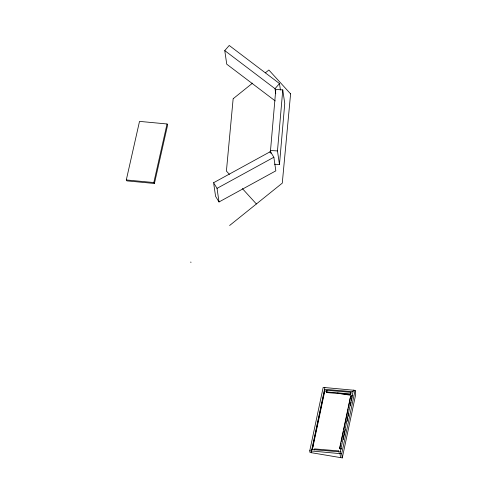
<?xml version="1.0" encoding="UTF-8"?>
<svg xmlns="http://www.w3.org/2000/svg" width="482" height="482" viewBox="0 0 482 482"><rect width="100%" height="100%" fill="white"/><g stroke="black" fill="none" stroke-linecap="round" stroke-linejoin="round"><path stroke-width="0.72" d="M270.926 153.378L270.51 150.517L275.8 89.483L282.771 89.887L284.754 103.485L279.464 164.519L274.583 164.235M279.464 164.519L277.481 150.92L282.771 89.887M233.149 98.738L226.413 171.062L229.408 174.357M290.604 93.785L282.277 183.142L229.601 225.51M309.751 450.827L323.169 387.401L355.101 390.36L355.704 394.481L342.286 457.9L309.992 452.471L309.751 450.827L341.69 453.779L342.286 457.9M324.88 387.691L311.468 451.11L311.709 452.761M312.083 449.61L324.663 390.131M312.36 449.682L324.784 390.95L324.543 389.305L353.047 391.685M314.24 449.971L314.469 448.893L338.575 450.905L338.665 451.526M326.519 391.926L326.856 390.312L350.968 392.324L350.721 394.553L326.609 392.541L326.519 391.926L350.631 393.939L350.721 394.553M326.609 392.541L326.856 390.312M338.352 451.983L338.575 450.905M350.631 393.939L350.968 392.324M339.629 448.115L341.34 448.405L341.431 449.019L339.72 448.736L339.629 448.115L350.541 396.517L352.258 396.807M339.72 448.736L340.949 442.922M341.256 441.464L343.407 431.294M343.714 429.842L348.173 408.766M348.48 407.308L350.541 396.517M353.384 390.071L339.973 453.49L340.575 457.611M343.19 439.68L345.341 429.51M347.028 421.515L347.799 417.882M348.106 416.43L348.721 413.52M350.414 405.525L351.179 401.892M351.486 400.44L352.101 397.536M341.69 453.779L355.101 390.36M126.296 179.955L139.515 121.38L167.037 123.976L167.646 124.904L154.427 183.479L126.905 180.883L126.296 179.955L153.818 182.545L154.427 183.479M153.818 182.545L167.037 123.976M275.21 100.925L226.745 64.19L224.763 50.592L229.227 45.471L279.482 83.561L280.422 90.001M275.752 93.695L275.017 88.688L279.482 83.561M233.366 98.569L252.568 83.121M265.371 72.824L268.866 70.017L290.592 93.87M213.592 182.726L270.414 151.607L273.854 157.246L275.843 170.845L219.015 201.964L215.575 196.319L213.592 182.726L217.033 188.366L219.015 201.964M217.033 188.366L273.854 157.246M270.51 150.517L277.481 150.92M269.637 152.035L270.715 152.095M311.812 449.501L340.316 451.881M324.784 390.95L327.001 391.324M337.364 393.065L338.846 393.318M340.322 393.565L352.908 395.68M224.763 50.592L275.017 88.688M242.398 188.613L256.382 203.97M312.836 446.025L312.926 446.639M190.836 261.979L190.926 262.6"/></g></svg>
